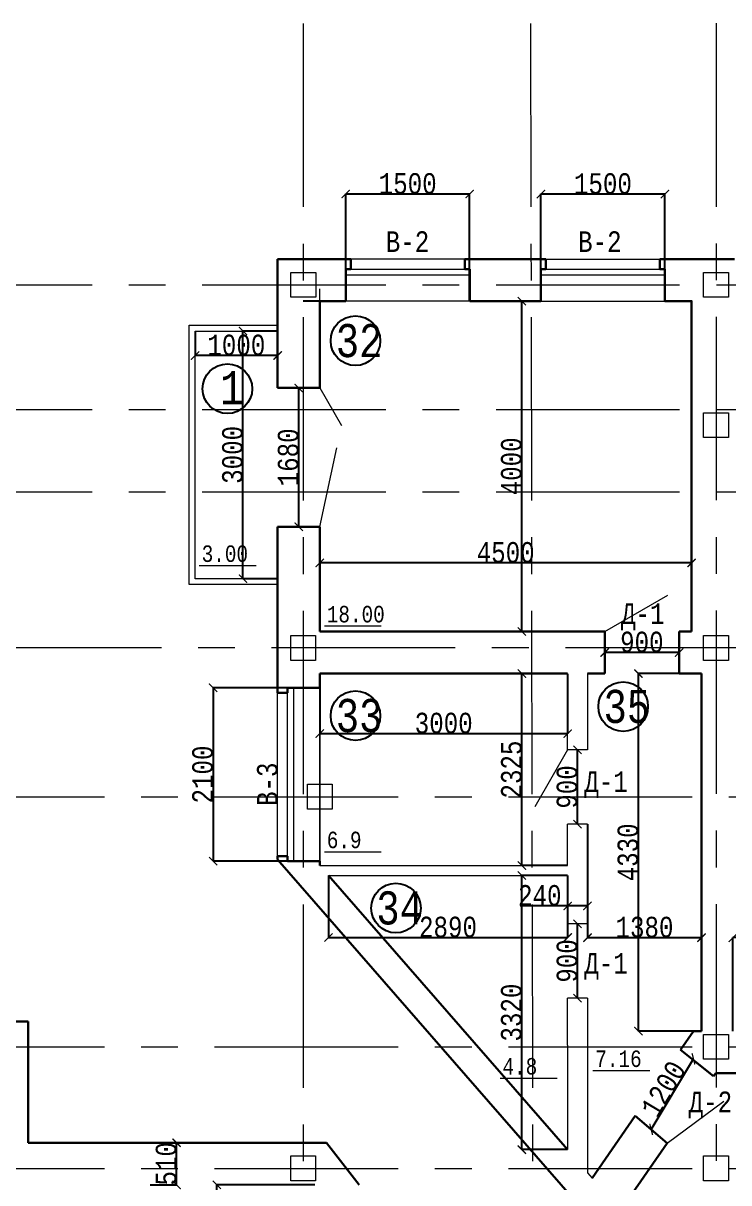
# Model space of a CAD drawing. Header units: millimetres. Extents: x -689206 to 4969298, y -1019800 to 703299.
# Drawn here: x 129839 to 138380, y -714504 to -700460 of the extents above; entities that cross this region are included whole.
import ezdxf

# ---------------------------------------------------------------- set-up
doc = ezdxf.new("R2010")
doc.units = ezdxf.units.MM
doc.linetypes.add('JIS_02_4.0', pattern=[5.5, 4, -1.5])
doc.linetypes.add('осеваяX2', pattern=[101.6, 63.5, -12.7, 12.7, -12.7])
for name, color, linetype, lineweight in [('б', 231, 'Continuous', 30), ('БАЛКОН', 7, 'Continuous', 20), ('несущие', 7, 'Continuous', 30), ('ОКНА', 250, 'Continuous', 20), ('ПЕРЕГОРОДКИ', 252, 'Continuous', 9), ('РАЗМЕРЫ', 7, 'Continuous', 9), ('сваи', 7, 'JIS_02_4.0', 30), ('Слой1', 7, 'Continuous', 30), ('стены', 7, 'Continuous', 20)]:
    doc.layers.add(name, color=color, linetype=linetype, lineweight=lineweight)
doc.layers.add('четотам', color=7, linetype='Continuous')
doc.styles.add('Аннотативный', font='isocteur.ttf', dxfattribs={"width": 0.7, "height": 250})
doc.dimstyles.new('Аннотативный', dxfattribs={"dimscale": 0, "dimtxt": 250, "dimasz": 100, "dimexe": 1.25, "dimexo": 0.625, "dimtad": 1, "dimdec": 0, "dimtxsty": 'Аннотативный', "dimblk": 'ARCHTICK', "dimcen": 2.5, "dimadec": 0, "dimazin": 0, "dimtfac": 1, "dimtdec": 0, "dimtmove": 0, "dimatfit": 3, "dimfxl": 1, "dimarcsym": 0})

# ---------------------------------------------------------------- blocks, each defined once
blk = doc.blocks.new('_ArchTick')
at = {"color": 0, "linetype": 'ByBlock', "const_width": 0.15}
blk.add_lwpolyline([(-0.5, -0.5), (0.5, 0.5)], dxfattribs=at)
blk = doc.blocks.new('*D2493')
at = {"layer": 'Defpoints', "color": 0, "lineweight": 5, "transparency": 16777216}
for p in [(133429, -708337), (136429, -708337), (136429, -709064)]:
    blk.add_point(p, dxfattribs=at)
at = {"layer": 'стены', "color": 0, "lineweight": -2, "transparency": 16777216}
for p, q in [((133429, -708338), (133429, -709065)), ((136429, -708338), (136429, -709065)), ((133429, -709064), (136429, -709064))]:
    blk.add_line(p, q, dxfattribs=at)
at = {"layer": 'стены', "color": 0, "lineweight": -2, "transparency": 16777216, "xscale": 100, "yscale": 100, "zscale": 100, "rotation": 180}
blk.add_blockref('_ArchTick', (133429, -709064), dxfattribs=at)
at = {"layer": 'стены', "color": 0, "lineweight": -2, "transparency": 16777216, "xscale": 100, "yscale": 100, "zscale": 100}
blk.add_blockref('_ArchTick', (136429, -709064), dxfattribs=at)
at = {"layer": 'стены', "color": 0, "lineweight": 5, "transparency": 16777216, "insert": (134929, -708938), "char_height": 250, "attachment_point": 5, "style": 'Аннотативный'}
blk.add_mtext('3000', dxfattribs=at)
blk = doc.blocks.new('*D2510')
at = {"layer": 'Defpoints', "color": 0, "lineweight": 5, "transparency": 16777216}
for p in [(136877, -708082), (136877, -708082), (137777, -708082)]:
    blk.add_point(p, dxfattribs=at)
at = {"layer": 'стены', "color": 0, "lineweight": -2, "transparency": 16777216}
for p, q in [((136877, -708081), (136877, -708081)), ((137777, -708082), (136877, -708082)), ((137777, -708081), (137777, -708081))]:
    blk.add_line(p, q, dxfattribs=at)
at = {"layer": 'стены', "color": 0, "lineweight": -2, "transparency": 16777216, "xscale": 100, "yscale": 100, "zscale": 100, "rotation": 180}
blk.add_blockref('_ArchTick', (136877, -708082), dxfattribs=at)
at = {"layer": 'стены', "color": 0, "lineweight": -2, "transparency": 16777216, "xscale": 100, "yscale": 100, "zscale": 100}
blk.add_blockref('_ArchTick', (137777, -708082), dxfattribs=at)
at = {"layer": 'стены', "color": 0, "lineweight": 5, "transparency": 16777216, "insert": (137327, -707956), "char_height": 250, "attachment_point": 5, "style": 'Аннотативный'}
blk.add_mtext('900', dxfattribs=at)
blk = doc.blocks.new('*D2511')
at = {"layer": 'Defpoints', "color": 0, "lineweight": 5, "transparency": 16777216}
for p in [(136549, -709260), (136549, -709260), (136549, -710160)]:
    blk.add_point(p, dxfattribs=at)
at = {"layer": 'стены', "color": 0, "lineweight": -2, "transparency": 16777216}
for p, q in [((136549, -710160), (136549, -709260)), ((136550, -709260), (136550, -709260)), ((136550, -710160), (136550, -710160))]:
    blk.add_line(p, q, dxfattribs=at)
at = {"layer": 'стены', "color": 0, "lineweight": -2, "transparency": 16777216, "xscale": 100, "yscale": 100, "zscale": 100}
for p, rotation in [((136549, -709260), 90), ((136549, -710160), 270)]:
    blk.add_blockref('_ArchTick', p, dxfattribs=dict(at, rotation=rotation))
at = {"layer": 'стены', "color": 0, "lineweight": 5, "transparency": 16777216, "insert": (136423, -709710), "char_height": 250, "attachment_point": 5, "rotation": 90, "style": 'Аннотативный'}
blk.add_mtext('900', dxfattribs=at)
blk = doc.blocks.new('*D2562')
at = {"layer": 'Defpoints', "color": 0, "linetype": 'ByBlock', "lineweight": 5, "transparency": 16777216}
for p in [(132499, -704188), (132919, -704188), (132919, -707188)]:
    blk.add_point(p, dxfattribs=at)
at = {"layer": 'б', "color": 0, "linetype": 'ByBlock', "lineweight": -2, "transparency": 16777216}
for p, q in [((132918, -704188), (132498, -704188)), ((132499, -707188), (132499, -704188)), ((132918, -707188), (132498, -707188))]:
    blk.add_line(p, q, dxfattribs=at)
at = {"layer": 'б', "color": 0, "linetype": 'ByBlock', "lineweight": -2, "transparency": 16777216, "xscale": 100, "yscale": 100, "zscale": 100}
for p, rotation in [((132499, -704188), 90), ((132499, -707188), 270)]:
    blk.add_blockref('_ArchTick', p, dxfattribs=dict(at, rotation=rotation))
at = {"layer": 'б', "color": 0, "linetype": 'ByBlock', "lineweight": 5, "transparency": 16777216, "insert": (132374, -705688), "char_height": 250, "attachment_point": 5, "rotation": 90, "style": 'Аннотативный'}
blk.add_mtext('3000', dxfattribs=at)
blk = doc.blocks.new('*D2563')
at = {"layer": 'Defpoints', "color": 0, "linetype": 'ByBlock', "lineweight": 5, "transparency": 16777216}
for p in [(131919, -704188), (132919, -704188), (131919, -704485)]:
    blk.add_point(p, dxfattribs=at)
at = {"layer": 'б', "color": 0, "linetype": 'ByBlock', "lineweight": -2, "transparency": 16777216}
for p, q in [((131919, -704189), (131919, -704486)), ((132919, -704189), (132919, -704486)), ((132919, -704485), (131919, -704485))]:
    blk.add_line(p, q, dxfattribs=at)
at = {"layer": 'б', "color": 0, "linetype": 'ByBlock', "lineweight": -2, "transparency": 16777216, "xscale": 100, "yscale": 100, "zscale": 100, "rotation": 180}
blk.add_blockref('_ArchTick', (131919, -704485), dxfattribs=at)
at = {"layer": 'б', "color": 0, "linetype": 'ByBlock', "lineweight": -2, "transparency": 16777216, "xscale": 100, "yscale": 100, "zscale": 100}
blk.add_blockref('_ArchTick', (132919, -704485), dxfattribs=at)
at = {"layer": 'б', "color": 0, "linetype": 'ByBlock', "lineweight": 5, "transparency": 16777216, "insert": (132419, -704359), "char_height": 250, "attachment_point": 5, "style": 'Аннотативный'}
blk.add_mtext('1000', dxfattribs=at)
blk = doc.blocks.new('*D2566')
at = {"layer": 'Defpoints', "color": 0, "lineweight": 5, "transparency": 16777216}
for p in [(133429, -708509), (132138, -710609), (133429, -710609)]:
    blk.add_point(p, dxfattribs=at)
at = {"layer": 'РАЗМЕРЫ', "color": 0, "lineweight": -2, "transparency": 16777216}
for p, q in [((133428, -708509), (132137, -708509)), ((132138, -708509), (132138, -710609)), ((133428, -710609), (132137, -710609))]:
    blk.add_line(p, q, dxfattribs=at)
at = {"layer": 'РАЗМЕРЫ', "color": 0, "lineweight": -2, "transparency": 16777216, "xscale": 100, "yscale": 100, "zscale": 100}
for p, rotation in [((132138, -708509), 90), ((132138, -710609), 270)]:
    blk.add_blockref('_ArchTick', p, dxfattribs=dict(at, rotation=rotation))
at = {"layer": 'РАЗМЕРЫ', "color": 0, "lineweight": 5, "transparency": 16777216, "insert": (132012, -709559), "char_height": 250, "attachment_point": 5, "rotation": 90, "style": 'Аннотативный'}
blk.add_mtext('2100', dxfattribs=at)
blk = doc.blocks.new('*D2525')
at = {"layer": 'Defpoints', "color": 0, "lineweight": 5, "transparency": 16777216}
for p in [(135840, -703827), (135874, -703827), (135840, -707827)]:
    blk.add_point(p, dxfattribs=at)
at = {"layer": 'РАЗМЕРЫ', "color": 0, "lineweight": -2, "transparency": 16777216}
for p, q in [((135841, -703827), (135876, -703827)), ((135874, -707827), (135874, -703827)), ((135841, -707827), (135876, -707827))]:
    blk.add_line(p, q, dxfattribs=at)
at = {"layer": 'РАЗМЕРЫ', "color": 0, "lineweight": -2, "transparency": 16777216, "xscale": 100, "yscale": 100, "zscale": 100}
for p, rotation in [((135874, -703827), 90), ((135874, -707827), 270)]:
    blk.add_blockref('_ArchTick', p, dxfattribs=dict(at, rotation=rotation))
at = {"layer": 'РАЗМЕРЫ', "color": 0, "lineweight": 5, "transparency": 16777216, "insert": (135749, -705827), "char_height": 250, "attachment_point": 5, "rotation": 90, "style": 'Аннотативный'}
blk.add_mtext('4000', dxfattribs=at)
blk = doc.blocks.new('*D2628')
at = {"layer": 'Defpoints', "color": 0, "linetype": 'ByBlock', "lineweight": 5, "transparency": 16777216}
for p in [(133174, -704878), (133174, -704878), (133174, -706558)]:
    blk.add_point(p, dxfattribs=at)
at = {"layer": 'ПЕРЕГОРОДКИ', "color": 0, "linetype": 'ByBlock', "lineweight": -2, "transparency": 16777216}
for p, q in [((133174, -706558), (133174, -704878)), ((133175, -704878), (133175, -704878)), ((133175, -706558), (133175, -706558))]:
    blk.add_line(p, q, dxfattribs=at)
at = {"layer": 'ПЕРЕГОРОДКИ', "color": 0, "linetype": 'ByBlock', "lineweight": -2, "transparency": 16777216, "xscale": 100, "yscale": 100, "zscale": 100}
for p, rotation in [((133174, -704878), 90), ((133174, -706558), 270)]:
    blk.add_blockref('_ArchTick', p, dxfattribs=dict(at, rotation=rotation))
at = {"layer": 'ПЕРЕГОРОДКИ', "color": 0, "linetype": 'ByBlock', "lineweight": 5, "transparency": 16777216, "insert": (133048, -705718), "char_height": 250, "attachment_point": 5, "rotation": 90, "style": 'Аннотативный'}
blk.add_mtext('1680', dxfattribs=at)
blk = doc.blocks.new('*D2619')
at = {"layer": 'Defpoints', "color": 0, "linetype": 'ByBlock', "lineweight": 5, "transparency": 16777216}
for p in [(133743, -702529), (133743, -703827), (135243, -703827)]:
    blk.add_point(p, dxfattribs=at)
at = {"layer": 'РАЗМЕРЫ', "color": 0, "linetype": 'ByBlock', "lineweight": -2, "transparency": 16777216}
for p, q in [((133743, -703826), (133743, -702528)), ((135243, -702529), (133743, -702529)), ((135243, -703826), (135243, -702528))]:
    blk.add_line(p, q, dxfattribs=at)
at = {"layer": 'РАЗМЕРЫ', "color": 0, "linetype": 'ByBlock', "lineweight": -2, "transparency": 16777216, "xscale": 100, "yscale": 100, "zscale": 100, "rotation": 180}
blk.add_blockref('_ArchTick', (133743, -702529), dxfattribs=at)
at = {"layer": 'РАЗМЕРЫ', "color": 0, "linetype": 'ByBlock', "lineweight": -2, "transparency": 16777216, "xscale": 100, "yscale": 100, "zscale": 100}
blk.add_blockref('_ArchTick', (135243, -702529), dxfattribs=at)
at = {"layer": 'РАЗМЕРЫ', "color": 0, "linetype": 'ByBlock', "lineweight": 5, "transparency": 16777216, "insert": (134493, -702403), "char_height": 250, "attachment_point": 5, "style": 'Аннотативный'}
blk.add_mtext('1500', dxfattribs=at)
blk = doc.blocks.new('*D2620')
at = {"layer": 'Defpoints', "color": 0, "linetype": 'ByBlock', "lineweight": 5, "transparency": 16777216}
for p in [(136106, -702529), (136106, -703827), (137606, -703827)]:
    blk.add_point(p, dxfattribs=at)
at = {"layer": 'РАЗМЕРЫ', "color": 0, "linetype": 'ByBlock', "lineweight": -2, "transparency": 16777216}
for p, q in [((136106, -703826), (136106, -702528)), ((137606, -702529), (136106, -702529)), ((137606, -703826), (137606, -702528))]:
    blk.add_line(p, q, dxfattribs=at)
at = {"layer": 'РАЗМЕРЫ', "color": 0, "linetype": 'ByBlock', "lineweight": -2, "transparency": 16777216, "xscale": 100, "yscale": 100, "zscale": 100, "rotation": 180}
blk.add_blockref('_ArchTick', (136106, -702529), dxfattribs=at)
at = {"layer": 'РАЗМЕРЫ', "color": 0, "linetype": 'ByBlock', "lineweight": -2, "transparency": 16777216, "xscale": 100, "yscale": 100, "zscale": 100}
blk.add_blockref('_ArchTick', (137606, -702529), dxfattribs=at)
at = {"layer": 'РАЗМЕРЫ', "color": 0, "linetype": 'ByBlock', "lineweight": 5, "transparency": 16777216, "insert": (136856, -702404), "char_height": 250, "attachment_point": 5, "style": 'Аннотативный'}
blk.add_mtext('1500', dxfattribs=at)
blk = doc.blocks.new('*D2621')
at = {"layer": 'Defpoints', "color": 0, "linetype": 'ByBlock', "lineweight": 5, "transparency": 16777216}
for p in [(131374, -714019), (131696, -714019), (131374, -714529)]:
    blk.add_point(p, dxfattribs=at)
at = {"layer": 'РАЗМЕРЫ', "color": 0, "linetype": 'ByBlock', "lineweight": -2, "transparency": 16777216}
for p, q in [((131375, -714019), (131698, -714019)), ((131696, -714529), (131696, -714019)), ((131375, -714529), (131698, -714529))]:
    blk.add_line(p, q, dxfattribs=at)
at = {"layer": 'РАЗМЕРЫ', "color": 0, "linetype": 'ByBlock', "lineweight": -2, "transparency": 16777216, "xscale": 100, "yscale": 100, "zscale": 100}
for p, rotation in [((131696, -714019), 90), ((131696, -714529), 270)]:
    blk.add_blockref('_ArchTick', p, dxfattribs=dict(at, rotation=rotation))
at = {"layer": 'РАЗМЕРЫ', "color": 0, "linetype": 'ByBlock', "lineweight": 20, "transparency": 16777216, "insert": (131571, -714274), "char_height": 250, "attachment_point": 5, "rotation": 90, "style": 'Аннотативный'}
blk.add_mtext('510', dxfattribs=at)
blk = doc.blocks.new('*D2648')
at = {"layer": 'Defpoints', "color": 0, "linetype": 'ByBlock', "lineweight": 5, "transparency": 16777216}
for p in [(136429, -711151), (136429, -711151), (136669, -711151)]:
    blk.add_point(p, dxfattribs=at)
at = {"layer": 'РАЗМЕРЫ', "color": 0, "linetype": 'ByBlock', "lineweight": -2, "transparency": 16777216}
for p, q in [((136429, -711151), (135855, -711151)), ((136429, -711150), (136429, -711149)), ((136669, -711151), (136429, -711151)), ((136669, -711150), (136669, -711149))]:
    blk.add_line(p, q, dxfattribs=at)
at = {"layer": 'РАЗМЕРЫ', "color": 0, "linetype": 'ByBlock', "lineweight": -2, "transparency": 16777216, "xscale": 100, "yscale": 100, "zscale": 100, "rotation": 180}
blk.add_blockref('_ArchTick', (136429, -711151), dxfattribs=at)
at = {"layer": 'РАЗМЕРЫ', "color": 0, "linetype": 'ByBlock', "lineweight": -2, "transparency": 16777216, "xscale": 100, "yscale": 100, "zscale": 100}
blk.add_blockref('_ArchTick', (136669, -711151), dxfattribs=at)
at = {"layer": 'РАЗМЕРЫ', "color": 0, "linetype": 'ByBlock', "lineweight": 5, "transparency": 16777216, "insert": (136092, -711025), "char_height": 250, "attachment_point": 5, "style": 'Аннотативный'}
blk.add_mtext('240', dxfattribs=at)
blk = doc.blocks.new('*D2652')
at = {"layer": 'Defpoints', "color": 0, "linetype": 'ByBlock', "lineweight": 5, "transparency": 16777216}
for p in [(132183, -714529), (133370, -714529), (133370, -715929)]:
    blk.add_point(p, dxfattribs=at)
at = {"layer": 'РАЗМЕРЫ', "color": 0, "linetype": 'ByBlock', "lineweight": -2, "transparency": 16777216}
for p, q in [((133369, -714529), (132181, -714529)), ((132183, -715929), (132183, -714529)), ((133369, -715929), (132181, -715929))]:
    blk.add_line(p, q, dxfattribs=at)
at = {"layer": 'РАЗМЕРЫ', "color": 0, "linetype": 'ByBlock', "lineweight": -2, "transparency": 16777216, "xscale": 100, "yscale": 100, "zscale": 100}
for p, rotation in [((132183, -714529), 90), ((132183, -715929), 270)]:
    blk.add_blockref('_ArchTick', p, dxfattribs=dict(at, rotation=rotation))
at = {"layer": 'РАЗМЕРЫ', "color": 0, "linetype": 'ByBlock', "lineweight": 5, "transparency": 16777216, "insert": (132057, -715229), "char_height": 250, "attachment_point": 5, "rotation": 90, "style": 'Аннотативный'}
blk.add_mtext('1400', dxfattribs=at)
blk = doc.blocks.new('*D2660')
at = {"layer": 'Defpoints', "color": 0, "linetype": 'ByBlock', "lineweight": 5, "transparency": 16777216}
for p in [(135876, -708337), (136429, -708337), (136429, -710662)]:
    blk.add_point(p, dxfattribs=at)
at = {"layer": 'РАЗМЕРЫ', "color": 0, "linetype": 'ByBlock', "lineweight": -2, "transparency": 16777216}
for p, q in [((136428, -708337), (135874, -708337)), ((135876, -710662), (135876, -708337)), ((136428, -710662), (135874, -710662))]:
    blk.add_line(p, q, dxfattribs=at)
at = {"layer": 'РАЗМЕРЫ', "color": 0, "linetype": 'ByBlock', "lineweight": -2, "transparency": 16777216, "xscale": 100, "yscale": 100, "zscale": 100}
for p, rotation in [((135876, -708337), 90), ((135876, -710662), 270)]:
    blk.add_blockref('_ArchTick', p, dxfattribs=dict(at, rotation=rotation))
at = {"layer": 'РАЗМЕРЫ', "color": 0, "linetype": 'ByBlock', "lineweight": 5, "transparency": 16777216, "insert": (135750, -709499), "char_height": 250, "attachment_point": 5, "rotation": 90, "style": 'Аннотативный'}
blk.add_mtext('2325', dxfattribs=at)
blk = doc.blocks.new('*D2661')
at = {"layer": 'Defpoints', "color": 0, "linetype": 'ByBlock', "lineweight": 5, "transparency": 16777216}
for p in [(135874, -710782), (136429, -710782), (136429, -714102)]:
    blk.add_point(p, dxfattribs=at)
at = {"layer": 'РАЗМЕРЫ', "color": 0, "linetype": 'ByBlock', "lineweight": -2, "transparency": 16777216}
for p, q in [((136428, -710782), (135873, -710782)), ((135874, -714102), (135874, -710782)), ((136428, -714102), (135873, -714102))]:
    blk.add_line(p, q, dxfattribs=at)
at = {"layer": 'РАЗМЕРЫ', "color": 0, "linetype": 'ByBlock', "lineweight": -2, "transparency": 16777216, "xscale": 100, "yscale": 100, "zscale": 100}
for p, rotation in [((135874, -710782), 90), ((135874, -714102), 270)]:
    blk.add_blockref('_ArchTick', p, dxfattribs=dict(at, rotation=rotation))
at = {"layer": 'РАЗМЕРЫ', "color": 0, "linetype": 'ByBlock', "lineweight": 5, "transparency": 16777216, "insert": (135749, -712442), "char_height": 250, "attachment_point": 5, "rotation": 90, "style": 'Аннотативный'}
blk.add_mtext('3320', dxfattribs=at)
blk = doc.blocks.new('*D2662')
at = {"layer": 'Defpoints', "color": 0, "linetype": 'ByBlock', "lineweight": 5, "transparency": 16777216}
for p in [(133429, -706997), (133429, -707827), (137929, -707827)]:
    blk.add_point(p, dxfattribs=at)
at = {"layer": 'РАЗМЕРЫ', "color": 0, "linetype": 'ByBlock', "lineweight": -2, "transparency": 16777216}
for p, q in [((133429, -707826), (133429, -706995)), ((137929, -706997), (133429, -706997)), ((137929, -707826), (137929, -706995))]:
    blk.add_line(p, q, dxfattribs=at)
at = {"layer": 'РАЗМЕРЫ', "color": 0, "linetype": 'ByBlock', "lineweight": -2, "transparency": 16777216, "xscale": 100, "yscale": 100, "zscale": 100, "rotation": 180}
blk.add_blockref('_ArchTick', (133429, -706997), dxfattribs=at)
at = {"layer": 'РАЗМЕРЫ', "color": 0, "linetype": 'ByBlock', "lineweight": -2, "transparency": 16777216, "xscale": 100, "yscale": 100, "zscale": 100}
blk.add_blockref('_ArchTick', (137929, -706997), dxfattribs=at)
at = {"layer": 'РАЗМЕРЫ', "color": 0, "linetype": 'ByBlock', "lineweight": 5, "transparency": 16777216, "insert": (135679, -706871), "char_height": 250, "attachment_point": 5, "style": 'Аннотативный'}
blk.add_mtext('4500', dxfattribs=at)
blk = doc.blocks.new('*D2663')
at = {"layer": 'Defpoints', "color": 0, "linetype": 'ByBlock', "lineweight": 5, "transparency": 16777216}
for p in [(133534, -710782), (136429, -710782), (136429, -711533)]:
    blk.add_point(p, dxfattribs=at)
at = {"layer": 'РАЗМЕРЫ', "color": 0, "linetype": 'ByBlock', "lineweight": -2, "transparency": 16777216}
for p, q in [((133534, -710783), (133534, -711535)), ((136429, -710783), (136429, -711535)), ((133534, -711533), (136429, -711533))]:
    blk.add_line(p, q, dxfattribs=at)
at = {"layer": 'РАЗМЕРЫ', "color": 0, "linetype": 'ByBlock', "lineweight": -2, "transparency": 16777216, "xscale": 100, "yscale": 100, "zscale": 100, "rotation": 180}
blk.add_blockref('_ArchTick', (133534, -711533), dxfattribs=at)
at = {"layer": 'РАЗМЕРЫ', "color": 0, "linetype": 'ByBlock', "lineweight": -2, "transparency": 16777216, "xscale": 100, "yscale": 100, "zscale": 100}
blk.add_blockref('_ArchTick', (136429, -711533), dxfattribs=at)
at = {"layer": 'РАЗМЕРЫ', "color": 0, "linetype": 'ByBlock', "lineweight": 5, "transparency": 16777216, "insert": (134981, -711408), "char_height": 250, "attachment_point": 5, "style": 'Аннотативный'}
blk.add_mtext('2890', dxfattribs=at)
blk = doc.blocks.new('*D2664')
at = {"layer": 'Defpoints', "color": 0, "linetype": 'ByBlock', "lineweight": 5, "transparency": 16777216}
for p in [(137286, -708337), (138049, -708337), (138049, -712666)]:
    blk.add_point(p, dxfattribs=at)
at = {"layer": 'РАЗМЕРЫ', "color": 0, "linetype": 'ByBlock', "lineweight": -2, "transparency": 16777216}
for p, q in [((138049, -708337), (137285, -708337)), ((137286, -712666), (137286, -708337)), ((138049, -712666), (137285, -712666))]:
    blk.add_line(p, q, dxfattribs=at)
at = {"layer": 'РАЗМЕРЫ', "color": 0, "linetype": 'ByBlock', "lineweight": -2, "transparency": 16777216, "xscale": 100, "yscale": 100, "zscale": 100}
for p, rotation in [((137286, -708337), 90), ((137286, -712666), 270)]:
    blk.add_blockref('_ArchTick', p, dxfattribs=dict(at, rotation=rotation))
at = {"layer": 'РАЗМЕРЫ', "color": 0, "linetype": 'ByBlock', "lineweight": 5, "transparency": 16777216, "insert": (137160, -710502), "char_height": 250, "attachment_point": 5, "rotation": 90, "style": 'Аннотативный'}
blk.add_mtext('4330', dxfattribs=at)
blk = doc.blocks.new('*D2697')
at = {"layer": 'Defpoints', "color": 0, "linetype": 'ByBlock', "lineweight": 5, "transparency": 16777216}
for p in [(138429, -711535), (138429, -712666), (140939, -712666)]:
    blk.add_point(p, dxfattribs=at)
at = {"layer": 'РАЗМЕРЫ', "color": 0, "linetype": 'ByBlock', "lineweight": -2, "transparency": 16777216}
for p, q in [((138429, -712666), (138429, -711534)), ((140939, -711535), (138429, -711535)), ((140939, -712666), (140939, -711534))]:
    blk.add_line(p, q, dxfattribs=at)
at = {"layer": 'РАЗМЕРЫ', "color": 0, "linetype": 'ByBlock', "lineweight": -2, "transparency": 16777216, "xscale": 100, "yscale": 100, "zscale": 100, "rotation": 180}
blk.add_blockref('_ArchTick', (138429, -711535), dxfattribs=at)
at = {"layer": 'РАЗМЕРЫ', "color": 0, "linetype": 'ByBlock', "lineweight": -2, "transparency": 16777216, "xscale": 100, "yscale": 100, "zscale": 100}
blk.add_blockref('_ArchTick', (140939, -711535), dxfattribs=at)
at = {"layer": 'РАЗМЕРЫ', "color": 0, "linetype": 'ByBlock', "lineweight": 5, "transparency": 16777216, "insert": (139684, -711409), "char_height": 250, "attachment_point": 5, "style": 'Аннотативный'}
blk.add_mtext('2500', dxfattribs=at)
blk = doc.blocks.new('*D2698')
at = {"layer": 'Defpoints', "color": 0, "linetype": 'ByBlock', "lineweight": 5, "transparency": 16777216}
for p in [(136669, -710160), (138049, -710160), (138049, -711535)]:
    blk.add_point(p, dxfattribs=at)
at = {"layer": 'РАЗМЕРЫ', "color": 0, "linetype": 'ByBlock', "lineweight": -2, "transparency": 16777216}
for p, q in [((136669, -710160), (136669, -711536)), ((138049, -710160), (138049, -711536)), ((136669, -711535), (138049, -711535))]:
    blk.add_line(p, q, dxfattribs=at)
at = {"layer": 'РАЗМЕРЫ', "color": 0, "linetype": 'ByBlock', "lineweight": -2, "transparency": 16777216, "xscale": 100, "yscale": 100, "zscale": 100, "rotation": 180}
blk.add_blockref('_ArchTick', (136669, -711535), dxfattribs=at)
at = {"layer": 'РАЗМЕРЫ', "color": 0, "linetype": 'ByBlock', "lineweight": -2, "transparency": 16777216, "xscale": 100, "yscale": 100, "zscale": 100}
blk.add_blockref('_ArchTick', (138049, -711535), dxfattribs=at)
at = {"layer": 'РАЗМЕРЫ', "color": 0, "linetype": 'ByBlock', "lineweight": 5, "transparency": 16777216, "insert": (137359, -711409), "char_height": 250, "attachment_point": 5, "style": 'Аннотативный'}
blk.add_mtext('1380', dxfattribs=at)
blk = doc.blocks.new('*D2701')
at = {"layer": 'Defpoints', "color": 0, "linetype": 'ByBlock', "lineweight": 5, "ltscale": 35, "transparency": 16777216}
for p in [(137952, -713003), (137952, -713003), (137440, -713857)]:
    blk.add_point(p, dxfattribs=at)
at = {"layer": 'сваи', "color": 0, "linetype": 'ByBlock', "lineweight": -2, "ltscale": 35, "transparency": 16777216}
for p, q in [((137440, -713857), (137952, -713003)), ((137952, -713003), (137953, -713003)), ((137441, -713858), (137441, -713858))]:
    blk.add_line(p, q, dxfattribs=at)
at = {"layer": 'сваи', "color": 0, "linetype": 'ByBlock', "lineweight": -2, "ltscale": 35, "transparency": 16777216, "xscale": 100, "yscale": 100, "zscale": 100}
for p, rotation in [((137952, -713003), 59.09078040232019), ((137440, -713857), 239.0907804023202)]:
    blk.add_blockref('_ArchTick', p, dxfattribs=dict(at, rotation=rotation))
at = {"layer": 'сваи', "color": 0, "linetype": 'ByBlock', "lineweight": 5, "ltscale": 35, "transparency": 16777216, "insert": (137588, -713366), "char_height": 250, "attachment_point": 5, "rotation": 59.0908, "style": 'Аннотативный'}
blk.add_mtext('1200', dxfattribs=at)
blk = doc.blocks.new('*D2702')
at = {"layer": 'Defpoints', "color": 0, "linetype": 'ByBlock', "lineweight": 5, "ltscale": 35, "transparency": 16777216}
for p in [(136549, -711367), (136549, -711367), (136549, -712267)]:
    blk.add_point(p, dxfattribs=at)
at = {"layer": 'сваи', "color": 0, "linetype": 'ByBlock', "lineweight": -2, "ltscale": 35, "transparency": 16777216}
for p, q in [((136549, -712267), (136549, -711367)), ((136550, -711367), (136550, -711367)), ((136550, -712267), (136550, -712267))]:
    blk.add_line(p, q, dxfattribs=at)
at = {"layer": 'сваи', "color": 0, "linetype": 'ByBlock', "lineweight": -2, "ltscale": 35, "transparency": 16777216, "xscale": 100, "yscale": 100, "zscale": 100}
for p, rotation in [((136549, -711367), 90), ((136549, -712267), 270)]:
    blk.add_blockref('_ArchTick', p, dxfattribs=dict(at, rotation=rotation))
at = {"layer": 'сваи', "color": 0, "linetype": 'ByBlock', "lineweight": 5, "ltscale": 35, "transparency": 16777216, "insert": (136423, -711817), "char_height": 250, "attachment_point": 5, "rotation": 90, "style": 'Аннотативный'}
blk.add_mtext('900', dxfattribs=at)

msp = doc.modelspace()

# ---------------------------------------------------------------- linework, layer by layer
at = {"layer": 'б', "color": 18, "linetype": 'ByBlock', "lineweight": 9, "true_color": 0x000000}
for p, q in [((131849.1, -707257.9), (131849.1, -704117.9)), ((133429.1, -704878), (133692.2, -705333.7)), ((133429.1, -706558), (133637.3, -705603.7))]:
    msp.add_line(p, q, dxfattribs=at)
at = {"layer": 'б', "color": 18, "linetype": 'ByBlock', "lineweight": 30, "true_color": 0x000000}
for p, q in [((133429.1, -704878), (133429.1, -704485)), ((133429.1, -704878), (132919.1, -704878)), ((132919.1, -706558), (133429.1, -706558))]:
    msp.add_line(p, q, dxfattribs=at)
at = {"layer": 'БАЛКОН', "lineweight": 9}
for p, q in [((131849.1, -704117.9), (132919.1, -704117.9)), ((131919.1, -707187.9), (131919.1, -704187.9)), ((131919.1, -704187.9), (132919.1, -704187.9)), ((132919.1, -707187.9), (131919.1, -707187.9)), ((132919.1, -707257.9), (131849.1, -707257.9))]:
    msp.add_line(p, q, dxfattribs=at)
at = {"layer": 'несущие', "color": 0}
for p, q in [((137795.8, -712895.2), (137953.7, -712666.4)), ((137953.7, -712666.4), (138049.1, -712666.4)), ((141397.9, -713176.4), (138223.6, -713176.4)), ((133511.7, -714021.3), (133509.8, -714018.9)), ((133906.2, -714528.9), (133511.7, -714021.3))]:
    msp.add_line(p, q, dxfattribs=at)
at = {"layer": 'ОКНА'}
for p, q in [((133803.4, -703438.9), (135183.4, -703438.9)), ((136165.5, -703438.9), (137545.5, -703438.9)), ((133743.4, -703508.9), (135243.4, -703508.9)), ((136105.5, -703508.9), (137605.5, -703508.9)), ((133109.1, -708509), (133109.1, -710609)), ((133039.1, -710549), (133039.1, -708569))]:
    msp.add_line(p, q, dxfattribs=at)
at = {"layer": 'РАЗМЕРЫ', "linetype": 'осеваяX2', "lineweight": 5, "ltscale": 35}
for p, q in [((135981.2, -700463.5), (136061.2, -750301.3)), ((138225.2, -700459.9), (138225.2, -750301.3)), ((114226.4, -703627.5), (181429.1, -703628.6)), ((181296.4, -708026.9), (114226.4, -708026.9))]:
    msp.add_line(p, q, dxfattribs=at)
at = {"layer": 'РАЗМЕРЫ', "lineweight": 30}
for p, q in [((133803.4, -703438.9), (133803.4, -703318.9)), ((133803.4, -703318.9), (133803.4, -703438.9)), ((135183.4, -703438.9), (135183.4, -703318.9)), ((136165.5, -703438.9), (136165.5, -703318.9)), ((136165.5, -703318.9), (136165.5, -703438.9)), ((137545.5, -703438.9), (137545.5, -703318.9)), ((133743.4, -703438.9), (133803.4, -703438.9)), ((135243.4, -703438.9), (135183.4, -703438.9)), ((136105.5, -703438.9), (136165.5, -703438.9)), ((137605.5, -703438.9), (137545.5, -703438.9))]:
    msp.add_line(p, q, dxfattribs=at)
at = {"layer": 'РАЗМЕРЫ'}
for p, q in [((135183.4, -703318.9), (133803.4, -703318.9)), ((136165.5, -703318.9), (137545.5, -703318.9)), ((135243.4, -703826.9), (133743.4, -703826.9)), ((136105.5, -703826.9), (137605.5, -703826.9)), ((131970.2, -707027.4), (132659.4, -707027.4)), ((133484.6, -707759.8), (134173.8, -707759.8)), ((133429.1, -710609), (133429.1, -708509)), ((132919.1, -710549), (132919.1, -708569)), ((133484.6, -710494.1), (134173.8, -710494.1)), ((136734.5, -713143.8), (137423.7, -713143.8)), ((135611.3, -713235.8), (136300.5, -713235.8))]:
    msp.add_line(p, q, dxfattribs=at)
at = {"layer": 'РАЗМЕРЫ', "color": 1, "lineweight": 25, "ltscale": 35}
msp.add_line((133429.1, -703826.9), (133229.1, -703826.9), dxfattribs=at)
at = {"layer": 'РАЗМЕРЫ', "linetype": 'ByBlock', "lineweight": 20}
for p, q in [((133429.1, -708336.9), (133429.1, -710661.9)), ((133429.1, -710661.9), (136429.1, -710661.9)), ((133533.6, -710781.9), (136429.1, -710781.9))]:
    msp.add_line(p, q, dxfattribs=at)
at = {"layer": 'РАЗМЕРЫ', "linetype": 'ByBlock', "lineweight": 30}
msp.add_line((138049.1, -710016.9), (138049.1, -712666.4), dxfattribs=at)
at = {"layer": 'РАЗМЕРЫ', "linetype": 'ByBlock', "lineweight": 30, "ltscale": 35}
for p, q in [((138151.7, -713176.4), (137795.8, -712895.2)), ((137795.8, -712895.2), (138196, -713211.3)), ((138196, -713211.3), (138223.6, -713176.4))]:
    msp.add_line(p, q, dxfattribs=at)
at = {"layer": 'РАЗМЕРЫ', "linetype": 'ByBlock', "lineweight": 9, "ltscale": 35}
msp.add_line((137634.2, -714022.6), (138321.4, -713514.3), dxfattribs=at)
at = {"layer": 'сваи', "linetype": 'ByBlock', "lineweight": 20, "ltscale": 35}
for p, q in [((136669.1, -711366.9), (136429.1, -711366.9)), ((136669.1, -712266.9), (136429.1, -712266.9))]:
    msp.add_line(p, q, dxfattribs=at)
at = {"layer": 'Слой1', "lineweight": 30}
for p, q in [((133039.1, -708509), (133429.1, -708509)), ((133039.1, -708509), (133039.1, -708569)), ((133039.1, -708569), (132919.1, -708569)), ((133039.1, -710549), (132919.1, -710549)), ((133039.1, -710549), (133039.1, -710609)), ((133039.1, -710609), (133429.1, -710609))]:
    msp.add_line(p, q, dxfattribs=at)
at = {"layer": 'стены', "linetype": 'осеваяX2', "lineweight": 5, "ltscale": 35}
for p, q in [((133229.1, -700463.5), (133229.1, -750301.3)), ((114226.4, -705136.9), (181429.1, -705136.9)), ((114226.4, -706136.9), (181429.1, -706136.9)), ((114376.4, -709828.9), (181429.1, -709828.9)), ((114376.4, -712856.4), (181429.1, -712856.4)), ((114376.4, -714328.9), (181429.1, -714328.9))]:
    msp.add_line(p, q, dxfattribs=at)
at = {"layer": 'стены', "lineweight": 30}
for p, q in [((132919.1, -703828.9), (132919.1, -703318.9)), ((132919.1, -703318.9), (133803.4, -703318.9)), ((135183.4, -703318.9), (136165.5, -703318.9)), ((137545.5, -703318.9), (138447.1, -703318.9)), ((133743.4, -703826.9), (133743.4, -703438.9)), ((135243.4, -703826.9), (135243.4, -703438.9)), ((136105.5, -703826.9), (136105.5, -703438.9)), ((137605.5, -703826.9), (137605.5, -703438.9)), ((132919.1, -704878), (132919.1, -703828.9)), ((133429.1, -704878), (133429.1, -703826.9)), ((133743.4, -703826.9), (133429.1, -703826.9)), ((136105.5, -703826.9), (135243.4, -703826.9)), ((137937.1, -703826.9), (137605.5, -703826.9)), ((137929.1, -703826.9), (137929.1, -707826.9)), ((132919.1, -708569), (132919.1, -706558)), ((133429.1, -707826.9), (133429.1, -706558)), ((136877.2, -707826.9), (133429.1, -707826.9)), ((136877.2, -708336.9), (136877.2, -707826.9)), ((137929.1, -707826.9), (137777.2, -707826.9)), ((137777.2, -708336.9), (137777.2, -707826.9)), ((133429.1, -708336.9), (136429.1, -708336.9)), ((133429.1, -708336.9), (133429.1, -708509)), ((136877.2, -708336.9), (136669.1, -708336.9)), ((138049.1, -708336.9), (137777.2, -708336.9)), ((138049.1, -710016.9), (138049.1, -708336.9)), ((132919.1, -710586.4), (132919.1, -710549)), ((132919.1, -710586.4), (136669.1, -714891.8)), ((133429.1, -710609), (133429.1, -710661.9)), ((133533.6, -710781.9), (136429.1, -714101.8)), ((129074.7, -712548.9), (129899.7, -712548.9)), ((129899.7, -712548.9), (129899.7, -714018.9)), ((137245.7, -713692.2), (136724.3, -714447.7)), ((137245.7, -713692.2), (137634.2, -714022.6)), ((133509.8, -714018.9), (129899.7, -714018.9)), ((137634.2, -714022.6), (137179.1, -714682.1))]:
    msp.add_line(p, q, dxfattribs=at)
at = {"layer": 'стены'}
for p, q in [((133429.1, -703976.9), (133429.1, -703676.9)), ((133279.1, -703826.9), (133579.1, -703826.9)), ((133429.1, -703826.9), (133429.1, -704037.9)), ((136877.2, -707826.9), (137640.8, -707386.1)), ((136429.1, -708336.9), (136067.1, -708336.9)), ((136429.1, -709259.7), (136429.1, -708336.9)), ((136669.1, -708336.9), (136877.2, -708336.9)), ((136669.1, -708336.9), (136669.1, -709259.7)), ((137777.2, -708336.9), (137937.1, -708336.9)), ((136669.1, -709259.7), (136429.1, -709259.7)), ((136429.1, -710661.9), (136429.1, -710159.7)), ((136669.1, -710159.7), (136429.1, -710159.7)), ((136669.1, -710159.7), (136669.1, -711366.9)), ((136429.1, -711366.9), (136429.1, -710781.9)), ((136429.1, -712836.9), (136429.1, -712266.9)), ((136669.1, -712266.9), (136669.1, -712836.9)), ((136429.1, -712836.9), (136429.1, -714101.8)), ((136669.1, -712836.9), (136669.1, -714383)), ((136669.1, -714383), (136724.3, -714447.7))]:
    msp.add_line(p, q, dxfattribs=at)
at = {"layer": 'стены', "lineweight": 9}
msp.add_line((136429.1, -709259.7), (136031, -709949.2), dxfattribs=at)
at = {"layer": 'стены'}
for points in [[(133079.7, -703477.8), (133379.7, -703477.8), (133379.7, -703777.8), (133079.7, -703777.8)], [(138075.2, -703477.8), (138375.2, -703477.8), (138375.2, -703777.8), (138075.2, -703777.8)], [(138075.2, -705176.9), (138375.2, -705176.9), (138375.2, -705476.9), (138075.2, -705476.9)], [(133079.1, -707876.9), (133379.1, -707876.9), (133379.1, -708176.9), (133079.1, -708176.9)], [(138075.2, -707876.9), (138375.2, -707876.9), (138375.2, -708176.9), (138075.2, -708176.9)], [(133279.1, -709676.9), (133579.1, -709676.9), (133579.1, -709976.9), (133279.1, -709976.9)], [(138075.2, -712706.6), (138375.2, -712706.6), (138375.2, -713006.6), (138075.2, -713006.6)], [(133079.1, -714178.9), (133379.1, -714178.9), (133379.1, -714478.9), (133079.1, -714478.9)], [(138075.2, -714178.9), (138375.2, -714178.9), (138375.2, -714478.9), (138075.2, -714478.9)]]:
    msp.add_lwpolyline(points, close=True, dxfattribs=at)
at = {"layer": 'четотам'}
for centre in [(133860.8, -704306), (132311.1, -704887), (137101.1, -708737), (133860.8, -708847), (134351.1, -711177)]:
    msp.add_circle(centre, 300, dxfattribs=at)

# ---------------------------------------------------------------- texts
at = {"layer": 'РАЗМЕРЫ', "lineweight": 20, "ltscale": 150, "attachment_point": 1, "style": 'Аннотативный'}
for s, insert, char_height, width in [('В-2', (134227.8, -702980.3), 250, 922.913), ('В-2', (136555.3, -702980.3), 250, 922.913), ('32', (133623.5, -704103), 401.1, 1460), ('1', (132223.1, -704673.2), 401.1, 1460), ('33', (133623.5, -708643.9), 401.1, 1460), ('35', (136863.8, -708533.9), 401.1, 1460), ('Д-1', (136631.2, -709519.2), 250, 922.913), ('34', (134113.8, -710973.9), 401.1, 1460), ('Д-1', (136631.2, -711719.4), 250, 922.913), ('Д-2', (137894.2, -713398.7), 250, 922.913)]:
    msp.add_mtext(s, dxfattribs=dict(at, insert=insert, char_height=char_height, width=width))
at = {"layer": 'РАЗМЕРЫ', "char_height": 200, "width": 656.117, "attachment_point": 1, "style": 'Аннотативный'}
for s, insert in [('3.00', (131999.4, -706784.6)), ('18.00', (133513.9, -707517)), ('6.9', (133513.9, -710251.2)), ('4.8', (135640.6, -712993)), ('7.16', (136763.7, -712901))]:
    msp.add_mtext(s, dxfattribs=dict(at, insert=insert))
at = {"layer": 'РАЗМЕРЫ', "lineweight": 9, "ltscale": 150, "insert": (137075.5, -707485.8), "char_height": 250, "width": 922.913, "attachment_point": 1, "style": 'Аннотативный'}
msp.add_mtext('Д-1', dxfattribs=at)
at = {"layer": 'РАЗМЕРЫ', "lineweight": 20, "ltscale": 150, "insert": (132669.1, -709940.3), "char_height": 250, "width": 922.913, "attachment_point": 1, "rotation": 90, "style": 'Аннотативный'}
msp.add_mtext('В-3', dxfattribs=at)

# ---------------------------------------------------------------- dimensions: what is measured, and where the dimension line sits
at = {"layer": 'б', "color": 18, "linetype": 'ByBlock', "lineweight": 5, "true_color": 0x000000}
for p1, p2, distance, picture, middle in [((132919.1, -707187.9), (132919.1, -704187.9), 419.9, '*D2562', (132373.6, -705687.9)), ((132919.1, -704187.9), (131919.1, -704187.9), 297.2, '*D2563', (132419.1, -704359.4))]:
    dim = msp.add_aligned_dim(p1=p1, p2=p2, distance=distance, dimstyle='Аннотативный', dxfattribs=at)
    dim.commit()
    dim.dimension.update_dxf_attribs({"geometry": picture, "text_midpoint": middle})
at = {"layer": 'ПЕРЕГОРОДКИ', "color": 18, "linetype": 'ByBlock', "lineweight": 5, "true_color": 0x000000}
dim = msp.add_linear_dim(base=(133174.1, -704878), p1=(133174.1, -706558), p2=(133174.1, -704878), angle=90, dimstyle='Аннотативный', dxfattribs=at)
dim.commit()
dim.dimension.update_dxf_attribs({"geometry": '*D2628', "text_midpoint": (133048.5, -705718)})
at = {"layer": 'РАЗМЕРЫ', "linetype": 'ByBlock', "lineweight": 5}
for base, p1, p2, picture, middle in [((133743.4, -702528.8), (135243.4, -703826.9), (133743.4, -703826.9), '*D2619', (134493.4, -702403.1)), ((136105.5, -702529.3), (137605.5, -703826.9), (136105.5, -703826.9), '*D2620', (136855.5, -702403.7)), ((133429.1, -706996.6), (137929.1, -707826.9), (133429.1, -707826.9), '*D2662', (135679.1, -706870.9)), ((138049.1, -711535.1), (136669.1, -710159.7), (138049.1, -710159.7), '*D2698', (137359.1, -711409.4))]:
    dim = msp.add_linear_dim(base=base, p1=p1, p2=p2, dimstyle='Аннотативный', dxfattribs=at)
    dim.commit()
    dim.dimension.update_dxf_attribs({"geometry": picture, "text_midpoint": middle})
at = {"layer": 'РАЗМЕРЫ', "lineweight": 5}
for base, p1, p2, picture, middle in [((135874.3, -703826.9), (135840.1, -707826.9), (135840.1, -703826.9), '*D2525', (135748.7, -705826.9)), ((132137.9, -710609), (133429.1, -708509), (133429.1, -710609), '*D2566', (132012.3, -709559))]:
    dim = msp.add_linear_dim(base=base, p1=p1, p2=p2, angle=90, dimstyle='Аннотативный', dxfattribs=at)
    dim.commit()
    dim.dimension.update_dxf_attribs({"geometry": picture, "text_midpoint": middle})
at = {"layer": 'РАЗМЕРЫ', "linetype": 'ByBlock', "lineweight": 5}
for base, p1, p2, picture, middle in [((135875.6, -708336.9), (136429.1, -710661.9), (136429.1, -708336.9), '*D2660', (135750, -709499.4)), ((135874.3, -710781.9), (136429.1, -714101.8), (136429.1, -710781.9), '*D2661', (135748.7, -712441.8)), ((132182.6, -714528.9), (133369.7, -715928.9), (133369.7, -714528.9), '*D2652', (132057, -715228.9))]:
    dim = msp.add_linear_dim(base=base, p1=p1, p2=p2, angle=90, dimstyle='Аннотативный', dxfattribs=at)
    dim.commit()
    dim.dimension.update_dxf_attribs({"geometry": picture, "text_midpoint": middle})
dim = msp.add_linear_dim(base=(137285.9, -708336.9), p1=(138049.1, -712666.4), p2=(138049.1, -708336.9), angle=90, text='4330', dimstyle='Аннотативный', dxfattribs=at)
dim.commit()
dim.dimension.update_dxf_attribs({"geometry": '*D2664', "text_midpoint": (137160.3, -710501.6)})
for base, p1, p2, text, picture, middle in [((136429.1, -711533.5), (133533.6, -710781.9), (136429.1, -710781.9), '2890', '*D2663', (134981.3, -711407.9)), ((138429.1, -711535.1), (140939.1, -712666.4), (138429.1, -712666.4), '2500', '*D2697', (139684.1, -711409.4))]:
    dim = msp.add_linear_dim(base=base, p1=p1, p2=p2, text=text, dimstyle='Аннотативный', dxfattribs=at)
    dim.commit()
    dim.dimension.update_dxf_attribs({"geometry": picture, "text_midpoint": middle})
dim = msp.add_aligned_dim(p1=(136669.1, -711150.7), p2=(136429.1, -711150.7), distance=0, dimstyle='Аннотативный', dxfattribs=at)
dim.commit()
dim.dimension.update_dxf_attribs({"geometry": '*D2648', "text_midpoint": (136092.2, -711025)})
at = {"layer": 'РАЗМЕРЫ', "linetype": 'ByBlock', "lineweight": 20}
dim = msp.add_linear_dim(base=(131696.3, -714018.9), p1=(131374.4, -714528.9), p2=(131374.4, -714018.9), angle=90, dimstyle='Аннотативный', dxfattribs=at)
dim.commit()
dim.dimension.update_dxf_attribs({"geometry": '*D2621', "text_midpoint": (131570.6, -714273.9)})
at = {"layer": 'сваи', "linetype": 'ByBlock', "lineweight": 5, "ltscale": 35}
dim = msp.add_aligned_dim(p1=(136549.1, -712266.9), p2=(136549.1, -711366.9), distance=0, dimstyle='Аннотативный', dxfattribs=at)
dim.commit()
dim.dimension.update_dxf_attribs({"geometry": '*D2702', "text_midpoint": (136423.5, -711816.9)})
dim = msp.add_aligned_dim(p1=(137440, -713857.4), p2=(137951.7, -713002.7), distance=0, text='1200', dimstyle='Аннотативный', dxfattribs=at)
dim.commit()
dim.dimension.update_dxf_attribs({"geometry": '*D2701', "text_midpoint": (137588, -713365.5)})
at = {"layer": 'стены', "lineweight": 5}
for p1, p2, distance, picture, middle in [((137777.2, -708081.9), (136877.2, -708081.9), 0, '*D2510', (137327.2, -707956.3)), ((133429.1, -708336.9), (136429.1, -708336.9), -727.1, '*D2493', (134929.1, -708938.3)), ((136549.1, -710159.7), (136549.1, -709259.7), 0, '*D2511', (136423.5, -709709.7))]:
    dim = msp.add_aligned_dim(p1=p1, p2=p2, distance=distance, dimstyle='Аннотативный', dxfattribs=at)
    dim.commit()
    dim.dimension.update_dxf_attribs({"geometry": picture, "text_midpoint": middle})

doc.saveas('drawing.dxf')
